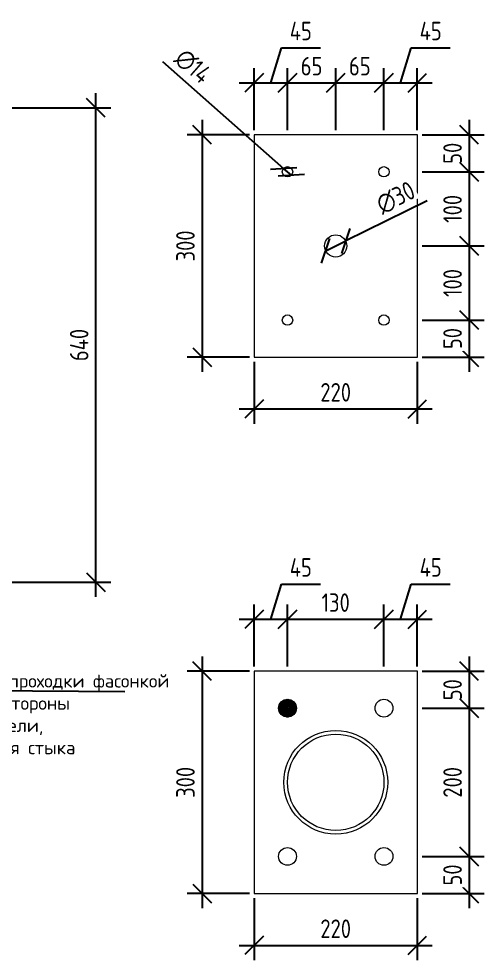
# Model space of a CAD drawing. Header units: millimetres. Extents: x -330955 to 144729, y -76510 to 25340.
# Drawn here: x 127739 to 128366, y 5082 to 6352 of the extents above; entities that cross this region are included whole.
import ezdxf

# ---------------------------------------------------------------- set-up
doc = ezdxf.new("R2010")
doc.units = ezdxf.units.MM
doc.header["$LTSCALE"] = 20
doc.linetypes.add('ГОСТ 2.303 5', pattern=[24, 20, -1.5, 1, -1.5])
doc.layers.get('0').update_dxf_attribs({"lineweight": 0})
doc.layers.get('Defpoints').update_dxf_attribs({"color": 4})
doc.layers.add('_метал', color=210, linetype='Continuous', lineweight=20)
doc.layers.add('_Размер', color=92, linetype='Continuous', lineweight=15)
doc.styles.add('PDF ISOCPEUR', font='isocpeur.ttf')
doc.styles.add('ГОСТ 2.304', font='gost-common.ttf')
doc.dimstyles.new('СПДС', dxfattribs={"dimscale": 100, "dimtxt": 2.5, "dimasz": 2.5, "dimexe": 2, "dimexo": 0.625, "dimgap": 1, "dimtad": 1, "dimdec": 0, "dimtxsty": 'ГОСТ 2.304', "dimblk": 'OBLIQUE', "dimcen": 2.5, "dimdle": 2, "dimadec": 0, "dimazin": 2, "dimtfac": 0.75, "dimtdec": 0, "dimtmove": 1, "dimatfit": 3, "dimfxl": 1, "dimtfill": 1, "dimtolj": 1, "dimarcsym": 1})

# ---------------------------------------------------------------- blocks, each defined once
blk = doc.blocks.new('_Oblique')
at = {"color": 0, "linetype": 'ByBlock', "lineweight": -2}
blk.add_line((-0.5, -0.5), (0.5, 0.5), dxfattribs=at)
blk = doc.blocks.new('*D186')
at = {"layer": '_Размер', "color": 0, "lineweight": -2, "transparency": 16777216}
for p, q in [((128055.7, 5166), (128055.7, 5082.2)), ((128275.7, 5166), (128275.7, 5082.2)), ((128035.7, 5102.2), (128295.7, 5102.2))]:
    blk.add_line(p, q, dxfattribs=at)
at = {"layer": 'Defpoints', "color": 0, "transparency": 16777216}
for p in [(128055.7, 5172.2), (128275.7, 5172.2), (128275.7, 5102.2)]:
    blk.add_point(p, dxfattribs=at)
at = {"layer": '_Размер', "color": 0, "lineweight": -2, "transparency": 16777216, "xscale": 25, "yscale": 25, "zscale": 25, "rotation": 180}
blk.add_blockref('_Oblique', (128055.7, 5102.2), dxfattribs=at)
at = {"layer": '_Размер', "color": 0, "lineweight": -2, "transparency": 16777216, "xscale": 25, "yscale": 25, "zscale": 25}
blk.add_blockref('_Oblique', (128275.7, 5102.2), dxfattribs=at)
at = {"layer": '_Размер', "color": 0, "transparency": 16777216, "insert": (128165.7, 5124.7), "char_height": 25, "attachment_point": 5, "style": 'ГОСТ 2.304', "bg_fill": 3, "box_fill_scale": 1.1, "bg_fill_color": 256, "bg_fill_true_color": 13158600, "bg_fill_transparency": 0}
blk.add_mtext('\\A1;220', dxfattribs=at)
blk = doc.blocks.new('*D187')
at = {"layer": '_Размер', "color": 0, "lineweight": -2, "transparency": 16777216}
for p, q in [((127985.7, 5492.2), (127985.7, 5152.2)), ((128049.5, 5472.2), (127965.7, 5472.2)), ((128049.5, 5172.2), (127965.7, 5172.2))]:
    blk.add_line(p, q, dxfattribs=at)
at = {"layer": 'Defpoints', "color": 0, "transparency": 16777216}
for p in [(128055.7, 5472.2), (127985.7, 5172.2), (128055.7, 5172.2)]:
    blk.add_point(p, dxfattribs=at)
at = {"layer": '_Размер', "color": 0, "lineweight": -2, "transparency": 16777216, "xscale": 25, "yscale": 25, "zscale": 25}
for p, rotation in [((127985.7, 5472.2), 90), ((127985.7, 5172.2), 270)]:
    blk.add_blockref('_Oblique', p, dxfattribs=dict(at, rotation=rotation))
at = {"layer": '_Размер', "color": 0, "transparency": 16777216, "insert": (127963.2, 5322.2), "char_height": 25, "attachment_point": 5, "rotation": 90, "style": 'ГОСТ 2.304', "bg_fill": 3, "box_fill_scale": 1.1, "bg_fill_color": 256, "bg_fill_true_color": 13158600, "bg_fill_transparency": 0}
blk.add_mtext('\\A1;300', dxfattribs=at)
blk = doc.blocks.new('*D188')
at = {"layer": '_Размер', "color": 0, "lineweight": -2, "ltscale": 10, "transparency": 16777216}
for p, q in [((128078.2, 5542.2), (128092.5, 5589.7)), ((128092.5, 5589.7), (128145, 5589.7)), ((128055.7, 5478.5), (128055.7, 5562.2)), ((128100.7, 5483.4), (128100.7, 5562.2)), ((128035.7, 5542.2), (128120.7, 5542.2))]:
    blk.add_line(p, q, dxfattribs=at)
at = {"layer": 'Defpoints', "color": 0, "ltscale": 10, "transparency": 16777216}
for p in [(128100.7, 5542.2), (128100.7, 5477.1), (128055.7, 5472.2)]:
    blk.add_point(p, dxfattribs=at)
at = {"layer": '_Размер', "color": 0, "lineweight": -2, "ltscale": 10, "transparency": 16777216, "xscale": 25, "yscale": 25, "zscale": 25, "rotation": 180}
blk.add_blockref('_Oblique', (128055.7, 5542.2), dxfattribs=at)
at = {"layer": '_Размер', "color": 0, "lineweight": -2, "ltscale": 10, "transparency": 16777216, "xscale": 25, "yscale": 25, "zscale": 25}
blk.add_blockref('_Oblique', (128100.7, 5542.2), dxfattribs=at)
at = {"layer": '_Размер', "color": 0, "ltscale": 10, "transparency": 16777216, "insert": (128118.7, 5612.2), "char_height": 25, "attachment_point": 5, "style": 'ГОСТ 2.304', "bg_fill": 3, "box_fill_scale": 1.1, "bg_fill_color": 256, "bg_fill_true_color": 13158600, "bg_fill_transparency": 0}
blk.add_mtext('\\A1;45', dxfattribs=at)
blk = doc.blocks.new('*D189')
at = {"layer": '_Размер', "color": 0, "lineweight": -2, "transparency": 16777216}
for p, q in [((128253.2, 5542.2), (128267.5, 5589.7)), ((128267.5, 5589.7), (128320, 5589.7)), ((128230.7, 5478.5), (128230.7, 5562.2)), ((128275.7, 5478.5), (128275.7, 5562.2)), ((128210.7, 5542.2), (128295.7, 5542.2))]:
    blk.add_line(p, q, dxfattribs=at)
at = {"layer": 'Defpoints', "color": 0, "transparency": 16777216}
for p in [(128275.7, 5542.2), (128230.7, 5472.2), (128275.7, 5472.2)]:
    blk.add_point(p, dxfattribs=at)
at = {"layer": '_Размер', "color": 0, "lineweight": -2, "transparency": 16777216, "xscale": 25, "yscale": 25, "zscale": 25, "rotation": 180}
blk.add_blockref('_Oblique', (128230.7, 5542.2), dxfattribs=at)
at = {"layer": '_Размер', "color": 0, "lineweight": -2, "transparency": 16777216, "xscale": 25, "yscale": 25, "zscale": 25}
blk.add_blockref('_Oblique', (128275.7, 5542.2), dxfattribs=at)
at = {"layer": '_Размер', "color": 0, "transparency": 16777216, "insert": (128293.7, 5612.2), "char_height": 25, "attachment_point": 5, "style": 'ГОСТ 2.304', "bg_fill": 3, "box_fill_scale": 1.1, "bg_fill_color": 256, "bg_fill_true_color": 13158600, "bg_fill_transparency": 0}
blk.add_mtext('\\A1;45', dxfattribs=at)
blk = doc.blocks.new('*D190')
at = {"layer": '_Размер', "color": 0, "lineweight": -2, "transparency": 16777216}
for p, q in [((128345.7, 5492.2), (128345.7, 5402.2)), ((128282, 5472.2), (128365.7, 5472.2)), ((128289.7, 5422.2), (128365.7, 5422.2))]:
    blk.add_line(p, q, dxfattribs=at)
at = {"layer": 'Defpoints', "color": 0, "transparency": 16777216}
for p in [(128275.7, 5472.2), (128283.5, 5422.2), (128345.7, 5422.2)]:
    blk.add_point(p, dxfattribs=at)
at = {"layer": '_Размер', "color": 0, "transparency": 16777216, "insert": (128323.2, 5447.2), "char_height": 25, "attachment_point": 5, "rotation": 90, "style": 'ГОСТ 2.304', "bg_fill": 3, "box_fill_scale": 1.1, "bg_fill_color": 256, "bg_fill_true_color": 13158600, "bg_fill_transparency": 0}
blk.add_mtext('\\A1;50', dxfattribs=at)
at = {"layer": '_Размер', "color": 0, "lineweight": -2, "transparency": 16777216, "xscale": 25, "yscale": 25, "zscale": 25}
for p, rotation in [((128345.7, 5472.2), 90), ((128345.7, 5422.2), 270)]:
    blk.add_blockref('_Oblique', p, dxfattribs=dict(at, rotation=rotation))
blk = doc.blocks.new('*D191')
at = {"layer": '_Размер', "color": 0, "lineweight": -2, "transparency": 16777216}
for p, q in [((128345.7, 5442.2), (128345.7, 5202.2)), ((128282, 5422.2), (128365.7, 5422.2)), ((128289.7, 5222.2), (128365.7, 5222.2))]:
    blk.add_line(p, q, dxfattribs=at)
at = {"layer": 'Defpoints', "color": 0, "transparency": 16777216}
for p in [(128275.7, 5422.2), (128283.5, 5222.2), (128345.7, 5222.2)]:
    blk.add_point(p, dxfattribs=at)
at = {"layer": '_Размер', "color": 0, "lineweight": -2, "transparency": 16777216, "xscale": 25, "yscale": 25, "zscale": 25}
for p, rotation in [((128345.7, 5422.2), 90), ((128345.7, 5222.2), 270)]:
    blk.add_blockref('_Oblique', p, dxfattribs=dict(at, rotation=rotation))
at = {"layer": '_Размер', "color": 0, "transparency": 16777216, "insert": (128323.2, 5322.2), "char_height": 25, "attachment_point": 5, "rotation": 90, "style": 'ГОСТ 2.304', "bg_fill": 3, "box_fill_scale": 1.1, "bg_fill_color": 256, "bg_fill_true_color": 13158600, "bg_fill_transparency": 0}
blk.add_mtext('\\A1;200', dxfattribs=at)
blk = doc.blocks.new('*D192')
at = {"layer": '_Размер', "color": 0, "lineweight": -2, "transparency": 16777216}
for p, q in [((128345.7, 5242.2), (128345.7, 5152.2)), ((128282, 5222.2), (128365.7, 5222.2)), ((128282, 5172.2), (128365.7, 5172.2))]:
    blk.add_line(p, q, dxfattribs=at)
at = {"layer": 'Defpoints', "color": 0, "transparency": 16777216}
for p in [(128275.7, 5222.2), (128275.7, 5172.2), (128345.7, 5172.2)]:
    blk.add_point(p, dxfattribs=at)
at = {"layer": '_Размер', "color": 0, "lineweight": -2, "transparency": 16777216, "xscale": 25, "yscale": 25, "zscale": 25}
for p, rotation in [((128345.7, 5222.2), 90), ((128345.7, 5172.2), 270)]:
    blk.add_blockref('_Oblique', p, dxfattribs=dict(at, rotation=rotation))
at = {"layer": '_Размер', "color": 0, "transparency": 16777216, "insert": (128323.2, 5197.2), "char_height": 25, "attachment_point": 5, "rotation": 90, "style": 'ГОСТ 2.304', "bg_fill": 3, "box_fill_scale": 1.1, "bg_fill_color": 256, "bg_fill_true_color": 13158600, "bg_fill_transparency": 0}
blk.add_mtext('\\A1;50', dxfattribs=at)
blk = doc.blocks.new('*D193')
at = {"layer": '_Размер', "color": 0, "lineweight": -2, "ltscale": 10, "transparency": 16777216}
for p, q in [((128100.7, 5478.5), (128100.7, 5562.2)), ((128230.7, 5478.5), (128230.7, 5562.2)), ((128080.7, 5542.2), (128250.7, 5542.2))]:
    blk.add_line(p, q, dxfattribs=at)
at = {"layer": 'Defpoints', "color": 0, "ltscale": 10, "transparency": 16777216}
for p in [(128230.7, 5542.2), (128100.7, 5472.2), (128230.7, 5472.2)]:
    blk.add_point(p, dxfattribs=at)
at = {"layer": '_Размер', "color": 0, "lineweight": -2, "ltscale": 10, "transparency": 16777216, "xscale": 25, "yscale": 25, "zscale": 25, "rotation": 180}
blk.add_blockref('_Oblique', (128100.7, 5542.2), dxfattribs=at)
at = {"layer": '_Размер', "color": 0, "lineweight": -2, "ltscale": 10, "transparency": 16777216, "xscale": 25, "yscale": 25, "zscale": 25}
blk.add_blockref('_Oblique', (128230.7, 5542.2), dxfattribs=at)
at = {"layer": '_Размер', "color": 0, "ltscale": 10, "transparency": 16777216, "insert": (128165.7, 5564.7), "char_height": 25, "attachment_point": 5, "style": 'ГОСТ 2.304', "bg_fill": 3, "box_fill_scale": 1.1, "bg_fill_color": 256, "bg_fill_true_color": 13158600, "bg_fill_transparency": 0}
blk.add_mtext('\\A1;130', dxfattribs=at)
blk = doc.blocks.new('*D198')
at = {"layer": '_Размер', "color": 0, "lineweight": -2, "ltscale": 10, "transparency": 16777216}
for p, q in [((127842.5, 5572.3), (127842.5, 6252.3)), ((127709, 6232.3), (127862.5, 6232.3)), ((127709, 5592.3), (127862.5, 5592.3))]:
    blk.add_line(p, q, dxfattribs=at)
at = {"layer": 'Defpoints', "color": 0, "ltscale": 10, "transparency": 16777216}
for p in [(127702.8, 6232.3), (127842.5, 6232.3), (127702.8, 5592.3)]:
    blk.add_point(p, dxfattribs=at)
at = {"layer": '_Размер', "color": 0, "lineweight": -2, "ltscale": 10, "transparency": 16777216, "xscale": 25, "yscale": 25, "zscale": 25}
for p, rotation in [((127842.5, 6232.3), 90), ((127842.5, 5592.3), 270)]:
    blk.add_blockref('_Oblique', p, dxfattribs=dict(at, rotation=rotation))
at = {"layer": '_Размер', "color": 0, "ltscale": 10, "transparency": 16777216, "insert": (127820, 5912.3), "char_height": 25, "attachment_point": 5, "rotation": 90, "style": 'ГОСТ 2.304', "bg_fill": 3, "box_fill_scale": 1.1, "bg_fill_color": 256, "bg_fill_true_color": 13158600, "bg_fill_transparency": 0}
blk.add_mtext('\\A1;640', dxfattribs=at)
blk = doc.blocks.new('*D200')
at = {"layer": '_Размер', "color": 0, "lineweight": -2, "transparency": 16777216}
for p, q in [((128055.7, 5889.8), (128055.7, 5806)), ((128275.7, 5889.8), (128275.7, 5806)), ((128035.7, 5826), (128295.7, 5826))]:
    blk.add_line(p, q, dxfattribs=at)
at = {"layer": 'Defpoints', "color": 0, "transparency": 16777216}
for p in [(128055.7, 5896), (128275.7, 5896), (128275.7, 5826)]:
    blk.add_point(p, dxfattribs=at)
at = {"layer": '_Размер', "color": 0, "lineweight": -2, "transparency": 16777216, "xscale": 25, "yscale": 25, "zscale": 25, "rotation": 180}
blk.add_blockref('_Oblique', (128055.7, 5826), dxfattribs=at)
at = {"layer": '_Размер', "color": 0, "lineweight": -2, "transparency": 16777216, "xscale": 25, "yscale": 25, "zscale": 25}
blk.add_blockref('_Oblique', (128275.7, 5826), dxfattribs=at)
at = {"layer": '_Размер', "color": 0, "transparency": 16777216, "insert": (128165.7, 5848.5), "char_height": 25, "attachment_point": 5, "style": 'ГОСТ 2.304', "bg_fill": 3, "box_fill_scale": 1.1, "bg_fill_color": 256, "bg_fill_true_color": 13158600, "bg_fill_transparency": 0}
blk.add_mtext('\\A1;220', dxfattribs=at)
blk = doc.blocks.new('*D201')
at = {"layer": '_Размер', "color": 0, "lineweight": -2, "transparency": 16777216}
for p, q in [((127985.7, 6216), (127985.7, 5876)), ((128049.5, 6196), (127965.7, 6196)), ((128049.5, 5896), (127965.7, 5896))]:
    blk.add_line(p, q, dxfattribs=at)
at = {"layer": 'Defpoints', "color": 0, "transparency": 16777216}
for p in [(128055.7, 6196), (127985.7, 5896), (128055.7, 5896)]:
    blk.add_point(p, dxfattribs=at)
at = {"layer": '_Размер', "color": 0, "lineweight": -2, "transparency": 16777216, "xscale": 25, "yscale": 25, "zscale": 25}
for p, rotation in [((127985.7, 6196), 90), ((127985.7, 5896), 270)]:
    blk.add_blockref('_Oblique', p, dxfattribs=dict(at, rotation=rotation))
at = {"layer": '_Размер', "color": 0, "transparency": 16777216, "insert": (127963.2, 6046), "char_height": 25, "attachment_point": 5, "rotation": 90, "style": 'ГОСТ 2.304', "bg_fill": 3, "box_fill_scale": 1.1, "bg_fill_color": 256, "bg_fill_true_color": 13158600, "bg_fill_transparency": 0}
blk.add_mtext('\\A1;300', dxfattribs=at)
blk = doc.blocks.new('*D202')
at = {"layer": '_Размер', "color": 0, "lineweight": -2, "ltscale": 10, "transparency": 16777216}
for p, q in [((128078.2, 6266), (128092.5, 6313.5)), ((128092.5, 6313.5), (128145, 6313.5)), ((128055.7, 6202.3), (128055.7, 6286)), ((128100.7, 6207.1), (128100.7, 6286)), ((128035.7, 6266), (128120.7, 6266))]:
    blk.add_line(p, q, dxfattribs=at)
at = {"layer": 'Defpoints', "color": 0, "ltscale": 10, "transparency": 16777216}
for p in [(128100.7, 6266), (128100.7, 6200.9), (128055.7, 6196)]:
    blk.add_point(p, dxfattribs=at)
at = {"layer": '_Размер', "color": 0, "lineweight": -2, "ltscale": 10, "transparency": 16777216, "xscale": 25, "yscale": 25, "zscale": 25, "rotation": 180}
blk.add_blockref('_Oblique', (128055.7, 6266), dxfattribs=at)
at = {"layer": '_Размер', "color": 0, "lineweight": -2, "ltscale": 10, "transparency": 16777216, "xscale": 25, "yscale": 25, "zscale": 25}
blk.add_blockref('_Oblique', (128100.7, 6266), dxfattribs=at)
at = {"layer": '_Размер', "color": 0, "ltscale": 10, "transparency": 16777216, "insert": (128118.7, 6336), "char_height": 25, "attachment_point": 5, "style": 'ГОСТ 2.304', "bg_fill": 3, "box_fill_scale": 1.1, "bg_fill_color": 256, "bg_fill_true_color": 13158600, "bg_fill_transparency": 0}
blk.add_mtext('\\A1;45', dxfattribs=at)
blk = doc.blocks.new('*D203')
at = {"layer": '_Размер', "color": 0, "lineweight": -2, "transparency": 16777216}
for p, q in [((128253.2, 6266), (128267.5, 6313.5)), ((128267.5, 6313.5), (128320, 6313.5)), ((128230.7, 6202.3), (128230.7, 6286)), ((128275.7, 6202.3), (128275.7, 6286)), ((128210.7, 6266), (128295.7, 6266))]:
    blk.add_line(p, q, dxfattribs=at)
at = {"layer": 'Defpoints', "color": 0, "transparency": 16777216}
for p in [(128275.7, 6266), (128230.7, 6196), (128275.7, 6196)]:
    blk.add_point(p, dxfattribs=at)
at = {"layer": '_Размер', "color": 0, "lineweight": -2, "transparency": 16777216, "xscale": 25, "yscale": 25, "zscale": 25, "rotation": 180}
blk.add_blockref('_Oblique', (128230.7, 6266), dxfattribs=at)
at = {"layer": '_Размер', "color": 0, "lineweight": -2, "transparency": 16777216, "xscale": 25, "yscale": 25, "zscale": 25}
blk.add_blockref('_Oblique', (128275.7, 6266), dxfattribs=at)
at = {"layer": '_Размер', "color": 0, "transparency": 16777216, "insert": (128293.7, 6336), "char_height": 25, "attachment_point": 5, "style": 'ГОСТ 2.304', "bg_fill": 3, "box_fill_scale": 1.1, "bg_fill_color": 256, "bg_fill_true_color": 13158600, "bg_fill_transparency": 0}
blk.add_mtext('\\A1;45', dxfattribs=at)
blk = doc.blocks.new('*D204')
at = {"layer": '_Размер', "color": 0, "lineweight": -2, "transparency": 16777216}
for p, q in [((128345.7, 6216), (128345.7, 6126)), ((128282, 6196), (128365.7, 6196)), ((128289.7, 6146), (128365.7, 6146))]:
    blk.add_line(p, q, dxfattribs=at)
at = {"layer": 'Defpoints', "color": 0, "transparency": 16777216}
for p in [(128275.7, 6196), (128283.5, 6146), (128345.7, 6146)]:
    blk.add_point(p, dxfattribs=at)
at = {"layer": '_Размер', "color": 0, "transparency": 16777216, "insert": (128323.2, 6171), "char_height": 25, "attachment_point": 5, "rotation": 90, "style": 'ГОСТ 2.304', "bg_fill": 3, "box_fill_scale": 1.1, "bg_fill_color": 256, "bg_fill_true_color": 13158600, "bg_fill_transparency": 0}
blk.add_mtext('\\A1;50', dxfattribs=at)
at = {"layer": '_Размер', "color": 0, "lineweight": -2, "transparency": 16777216, "xscale": 25, "yscale": 25, "zscale": 25}
for p, rotation in [((128345.7, 6196), 90), ((128345.7, 6146), 270)]:
    blk.add_blockref('_Oblique', p, dxfattribs=dict(at, rotation=rotation))
blk = doc.blocks.new('*D205')
at = {"layer": '_Размер', "color": 0, "lineweight": -2, "transparency": 16777216}
for p, q in [((128345.7, 6166), (128345.7, 6026)), ((128282, 6146), (128365.7, 6146)), ((128282, 6046), (128365.7, 6046))]:
    blk.add_line(p, q, dxfattribs=at)
at = {"layer": 'Defpoints', "color": 0, "transparency": 16777216}
for p in [(128275.7, 6146), (128275.7, 6046), (128345.7, 6046)]:
    blk.add_point(p, dxfattribs=at)
at = {"layer": '_Размер', "color": 0, "lineweight": -2, "transparency": 16777216, "xscale": 25, "yscale": 25, "zscale": 25}
for p, rotation in [((128345.7, 6146), 90), ((128345.7, 6046), 270)]:
    blk.add_blockref('_Oblique', p, dxfattribs=dict(at, rotation=rotation))
at = {"layer": '_Размер', "color": 0, "transparency": 16777216, "insert": (128323.2, 6096), "char_height": 25, "attachment_point": 5, "rotation": 90, "style": 'ГОСТ 2.304', "bg_fill": 3, "box_fill_scale": 1.1, "bg_fill_color": 256, "bg_fill_true_color": 13158600, "bg_fill_transparency": 0}
blk.add_mtext('\\A1;100', dxfattribs=at)
blk = doc.blocks.new('*D206')
at = {"layer": '_Размер', "color": 0, "lineweight": -2, "transparency": 16777216}
for p, q in [((128345.7, 5966), (128345.7, 5876)), ((128282, 5946), (128365.7, 5946)), ((128282, 5896), (128365.7, 5896))]:
    blk.add_line(p, q, dxfattribs=at)
at = {"layer": 'Defpoints', "color": 0, "transparency": 16777216}
for p in [(128275.7, 5946), (128275.7, 5896), (128345.7, 5896)]:
    blk.add_point(p, dxfattribs=at)
at = {"layer": '_Размер', "color": 0, "lineweight": -2, "transparency": 16777216, "xscale": 25, "yscale": 25, "zscale": 25}
for p, rotation in [((128345.7, 5946), 90), ((128345.7, 5896), 270)]:
    blk.add_blockref('_Oblique', p, dxfattribs=dict(at, rotation=rotation))
at = {"layer": '_Размер', "color": 0, "transparency": 16777216, "insert": (128323.2, 5921), "char_height": 25, "attachment_point": 5, "rotation": 90, "style": 'ГОСТ 2.304', "bg_fill": 3, "box_fill_scale": 1.1, "bg_fill_color": 256, "bg_fill_true_color": 13158600, "bg_fill_transparency": 0}
blk.add_mtext('\\A1;50', dxfattribs=at)
blk = doc.blocks.new('*D199')
at = {"layer": '_Размер', "color": 0, "lineweight": -2, "ltscale": 10, "transparency": 16777216}
for p, q in [((128100.7, 6202.3), (128100.7, 6286)), ((128165.7, 6202.3), (128165.7, 6286)), ((128080.7, 6266), (128185.7, 6266))]:
    blk.add_line(p, q, dxfattribs=at)
at = {"layer": 'Defpoints', "color": 0, "ltscale": 10, "transparency": 16777216}
for p in [(128165.7, 6266), (128100.7, 6196), (128165.7, 6196)]:
    blk.add_point(p, dxfattribs=at)
at = {"layer": '_Размер', "color": 0, "lineweight": -2, "ltscale": 10, "transparency": 16777216, "xscale": 25, "yscale": 25, "zscale": 25, "rotation": 180}
blk.add_blockref('_Oblique', (128100.7, 6266), dxfattribs=at)
at = {"layer": '_Размер', "color": 0, "lineweight": -2, "ltscale": 10, "transparency": 16777216, "xscale": 25, "yscale": 25, "zscale": 25}
blk.add_blockref('_Oblique', (128165.7, 6266), dxfattribs=at)
at = {"layer": '_Размер', "color": 0, "ltscale": 10, "transparency": 16777216, "insert": (128133.2, 6288.5), "char_height": 25, "attachment_point": 5, "style": 'ГОСТ 2.304', "bg_fill": 3, "box_fill_scale": 1.1, "bg_fill_color": 256, "bg_fill_true_color": 13158600, "bg_fill_transparency": 0}
blk.add_mtext('\\A1;65', dxfattribs=at)
blk = doc.blocks.new('*D207')
at = {"layer": '_Размер', "color": 0, "lineweight": -2, "ltscale": 10, "transparency": 16777216}
for p, q in [((128165.7, 6202.3), (128165.7, 6286)), ((128230.7, 6202.3), (128230.7, 6286)), ((128145.7, 6266), (128250.7, 6266))]:
    blk.add_line(p, q, dxfattribs=at)
at = {"layer": 'Defpoints', "color": 0, "ltscale": 10, "transparency": 16777216}
for p in [(128230.7, 6266), (128165.7, 6196), (128230.7, 6196)]:
    blk.add_point(p, dxfattribs=at)
at = {"layer": '_Размер', "color": 0, "lineweight": -2, "ltscale": 10, "transparency": 16777216, "xscale": 25, "yscale": 25, "zscale": 25, "rotation": 180}
blk.add_blockref('_Oblique', (128165.7, 6266), dxfattribs=at)
at = {"layer": '_Размер', "color": 0, "lineweight": -2, "ltscale": 10, "transparency": 16777216, "xscale": 25, "yscale": 25, "zscale": 25}
blk.add_blockref('_Oblique', (128230.7, 6266), dxfattribs=at)
at = {"layer": '_Размер', "color": 0, "ltscale": 10, "transparency": 16777216, "insert": (128198.2, 6288.5), "char_height": 25, "attachment_point": 5, "style": 'ГОСТ 2.304', "bg_fill": 3, "box_fill_scale": 1.1, "bg_fill_color": 256, "bg_fill_true_color": 13158600, "bg_fill_transparency": 0}
blk.add_mtext('\\A1;65', dxfattribs=at)
blk = doc.blocks.new('*D208')
at = {"layer": '_Размер', "color": 0, "lineweight": -2, "transparency": 16777216}
for p, q in [((128345.7, 6066), (128345.7, 5926)), ((128282, 6046), (128365.7, 6046)), ((128282, 5946), (128365.7, 5946))]:
    blk.add_line(p, q, dxfattribs=at)
at = {"layer": 'Defpoints', "color": 0, "transparency": 16777216}
for p in [(128275.7, 6046), (128275.7, 5946), (128345.7, 5946)]:
    blk.add_point(p, dxfattribs=at)
at = {"layer": '_Размер', "color": 0, "lineweight": -2, "transparency": 16777216, "xscale": 25, "yscale": 25, "zscale": 25}
for p, rotation in [((128345.7, 6046), 90), ((128345.7, 5946), 270)]:
    blk.add_blockref('_Oblique', p, dxfattribs=dict(at, rotation=rotation))
at = {"layer": '_Размер', "color": 0, "transparency": 16777216, "insert": (128323.2, 5996), "char_height": 25, "attachment_point": 5, "rotation": 90, "style": 'ГОСТ 2.304', "bg_fill": 3, "box_fill_scale": 1.1, "bg_fill_color": 256, "bg_fill_true_color": 13158600, "bg_fill_transparency": 0}
blk.add_mtext('\\A1;100', dxfattribs=at)
blk = doc.blocks.new('*D209')
at = {"layer": '_Размер', "color": 0, "lineweight": -2, "transparency": 16777216}
for p in [(127932.2, 6294.7), (128106, 6141.4)]:
    blk.add_line(p, (128095.5, 6150.6), dxfattribs=at)
at = {"layer": 'Defpoints', "color": 0, "transparency": 16777216}
for p in [(128095.5, 6150.6), (128106, 6141.4)]:
    blk.add_point(p, dxfattribs=at)
at = {"layer": '_Размер', "color": 0, "lineweight": -2, "transparency": 16777216, "xscale": 25, "yscale": 25, "zscale": 25}
for p, rotation in [((128095.5, 6150.6), 318.5739331173732), ((128106, 6141.4), 138.5739331173732)]:
    blk.add_blockref('_Oblique', p, dxfattribs=dict(at, rotation=rotation))
at = {"layer": '_Размер', "color": 0, "transparency": 16777216, "insert": (127973.4, 6288.4), "char_height": 25, "attachment_point": 5, "rotation": 318.5739, "style": 'ГОСТ 2.304', "bg_fill": 3, "box_fill_scale": 1.1, "bg_fill_color": 256, "bg_fill_true_color": 13158600, "bg_fill_transparency": 0}
blk.add_mtext('\\A1;∅14', dxfattribs=at)
blk = doc.blocks.new('*D210')
at = {"layer": '_Размер', "color": 0, "lineweight": -2, "transparency": 16777216}
for p in [(128289, 6106.9), (128152.3, 6039.4)]:
    blk.add_line(p, (128179.2, 6052.7), dxfattribs=at)
at = {"layer": 'Defpoints', "color": 0, "transparency": 16777216}
for p in [(128179.2, 6052.7), (128152.3, 6039.4)]:
    blk.add_point(p, dxfattribs=at)
at = {"layer": '_Размер', "color": 0, "lineweight": -2, "transparency": 16777216, "xscale": 25, "yscale": 25, "zscale": 25}
for p, rotation in [((128179.2, 6052.7), 206.2678914805521), ((128152.3, 6039.4), 26.26789148055207)]:
    blk.add_blockref('_Oblique', p, dxfattribs=dict(at, rotation=rotation))
at = {"layer": '_Размер', "color": 0, "transparency": 16777216, "insert": (128246.6, 6111), "char_height": 25, "attachment_point": 5, "rotation": 26.2679, "style": 'ГОСТ 2.304', "bg_fill": 3, "box_fill_scale": 1.1, "bg_fill_color": 256, "bg_fill_true_color": 13158600, "bg_fill_transparency": 0}
blk.add_mtext('\\A1;∅30', dxfattribs=at)

msp = doc.modelspace()

# ---------------------------------------------------------------- linework, layer by layer
at = {"lineweight": 25, "ltscale": 10}
msp.add_lwpolyline([(127569.6096, 5446.9381), (127881.317, 5444.8335)], dxfattribs=at)
at = {"layer": '_метал', "ltscale": 10}
for points in [[(128055.7482, 5896.0166), (128275.7482, 5896.0166), (128275.7482, 6196.0166), (128055.7482, 6196.0166), (128055.7482, 5896.0166)], [(128055.7482, 5172.2439), (128275.7482, 5172.2439), (128275.7482, 5472.2439), (128055.7482, 5472.2439), (128055.7482, 5172.2439)]]:
    msp.add_lwpolyline(points, dxfattribs=at)
at = {"layer": '_метал', "linetype": 'Continuous', "lineweight": 60}
for points in [[(128091.7482, 5427.4401), (128100.7482, 5432.6362)], [(128091.7482, 5417.0477), (128091.7482, 5427.4401)], [(128100.7482, 5432.6362), (128109.7482, 5427.4401)], [(128109.7482, 5427.4401), (128109.7482, 5417.0477)], [(128100.7482, 5411.8516), (128091.7482, 5417.0477)], [(128109.7482, 5417.0477), (128100.7482, 5411.8516)]]:
    msp.add_lwpolyline(points, dxfattribs=at)
at = {"layer": '_метал', "linetype": 'ГОСТ 2.303 5', "lineweight": 25}
for points in [[(128100.7482, 5409.8516), (128100.7482, 5434.6362)], [(128089.7482, 5422.2439), (128111.7482, 5422.2439)]]:
    msp.add_lwpolyline(points, dxfattribs=at)
at = {"layer": '_метал', "ltscale": 5}
for centre, radius in [((128100.7482, 6146.0166), 7), ((128230.7482, 6146.0166), 7), ((128165.7482, 6046.0166), 15), ((128100.7482, 5946.0166), 7), ((128230.7482, 5946.0166), 7)]:
    msp.add_circle(centre, radius, dxfattribs=at)
at = {"layer": '_метал', "ltscale": 10}
for centre, radius in [((128100.7482, 5422.2439), 12), ((128230.7482, 5422.2439), 12), ((128165.7482, 5322.2439), 70), ((128165.7482, 5322.2439), 65), ((128100.7482, 5222.2439), 12), ((128230.7482, 5222.2439), 12)]:
    msp.add_circle(centre, radius, dxfattribs=at)
at = {"layer": '_метал', "linetype": 'Continuous', "lineweight": 60}
for radius, start, end in [(8.55, 0, 180), (5.0533, 0, 180), (8.55, 180, 0), (5.0533, 180, 0)]:
    msp.add_arc((128100.7482, 5422.2439), radius, start, end, dxfattribs=at)
at = {"layer": '_метал', "linetype": 'Continuous', "lineweight": 25}
msp.add_arc((128100.7482, 5422.2439), 6, 75, 345, dxfattribs=at)

# ---------------------------------------------------------------- texts
at = {"lineweight": 25, "ltscale": 10, "insert": (127581.4981, 5468.1005), "char_height": 18, "width": 368.493842, "attachment_point": 1, "style": 'PDF ISOCPEUR'}
msp.add_mtext('обрамление проходки фасонкой \\Pс наружной стороны сэндвич-панели,\\Pгерметизация стыка   ', dxfattribs=at)

# ---------------------------------------------------------------- dimensions: what is measured, and where the dimension line sits
at = {"layer": '_Размер', "ltscale": 10}
dim = msp.add_linear_dim(base=(127842.5124, 6232.3067), p1=(127702.7745, 5592.3067), p2=(127702.7745, 6232.3067), angle=90, dimstyle='СПДС', override={"dimscale": 10}, dxfattribs=at)
dim.commit()
dim.dimension.update_dxf_attribs({"geometry": '*D198', "text_midpoint": (127820.0124, 5912.3067)})

# ---------------------------------------------------------------- next in the draw order: dimensions: what is measured, and where the dimension line sits
at = {"layer": '_Размер'}
for base, p1, p2, picture, middle in [((128275.7482, 6266.0166), (128230.7482, 6196.0166), (128275.7482, 6196.0166), '*D203', (128277.4982, 6336.0166)), ((128275.7482, 5826.0166), (128055.7482, 5896.0166), (128275.7482, 5896.0166), '*D200', (128165.7482, 5848.5166)), ((128275.7482, 5542.2439), (128230.7482, 5472.2439), (128275.7482, 5472.2439), '*D189', (128277.4982, 5612.2439)), ((128275.7482, 5102.2439), (128055.7482, 5172.2439), (128275.7482, 5172.2439), '*D186', (128165.7482, 5124.7439))]:
    dim = msp.add_linear_dim(base=base, p1=p1, p2=p2, dimstyle='СПДС', override={"dimscale": 10}, dxfattribs=at)
    dim.commit()
    dim.dimension.update_dxf_attribs({"geometry": picture, "text_midpoint": middle})

# ---------------------------------------------------------------- next in the draw order: dimensions: what is measured, and where the dimension line sits
for base, p1, p2, picture, middle in [((127985.7482, 5896.0166), (128055.7482, 6196.0166), (128055.7482, 5896.0166), '*D201', (127963.2482, 6046.0166)), ((128345.7482, 5896.0166), (128275.7482, 5946.0166), (128275.7482, 5896.0166), '*D206', (128323.2482, 5921.0166)), ((127985.7482, 5172.2439), (128055.7482, 5472.2439), (128055.7482, 5172.2439), '*D187', (127963.2482, 5322.2439))]:
    dim = msp.add_linear_dim(base=base, p1=p1, p2=p2, angle=90, dimstyle='СПДС', override={"dimscale": 10}, dxfattribs=at)
    dim.commit()
    dim.dimension.update_dxf_attribs({"geometry": picture, "text_midpoint": middle})
for base, p1, p2, picture, middle in [((128345.7482, 6146.0166), (128275.7482, 6196.0166), (128283.4896, 6146.0166), '*D204', (128345.7482, 6171.0166)), ((128345.7482, 5422.2439), (128275.7482, 5472.2439), (128283.4896, 5422.2439), '*D190', (128345.7482, 5447.2439))]:
    dim = msp.add_linear_dim(base=base, p1=p1, p2=p2, angle=90, dimstyle='СПДС', override={"dimscale": 10}, dxfattribs=at)
    dim.commit()
    dim.dimension.update_dxf_attribs({"geometry": picture, "text_midpoint": middle, "dimtype": 160})

# ---------------------------------------------------------------- next in the draw order: dimensions: what is measured, and where the dimension line sits
at = {"layer": '_Размер', "ltscale": 10}
for base, p1, p2, picture, middle in [((128100.7482, 6266.0166), (128055.7482, 6196.0166), (128100.7482, 6200.8842), '*D202', (128102.4982, 6336.0166)), ((128100.7482, 5542.2439), (128055.7482, 5472.2439), (128100.7482, 5477.1114), '*D188', (128102.4982, 5612.2439))]:
    dim = msp.add_linear_dim(base=base, p1=p1, p2=p2, dimstyle='СПДС', override={"dimscale": 10}, dxfattribs=at)
    dim.commit()
    dim.dimension.update_dxf_attribs({"geometry": picture, "text_midpoint": middle})
at = {"layer": '_Размер'}
for base, p1, p2, picture, middle in [((128345.7482, 6046.0166), (128275.7482, 6146.0166), (128275.7482, 6046.0166), '*D205', (128323.2482, 6096.0166)), ((128345.7482, 5222.2439), (128275.7482, 5422.2439), (128283.4896, 5222.2439), '*D191', (128323.2482, 5322.2439))]:
    dim = msp.add_linear_dim(base=base, p1=p1, p2=p2, angle=90, dimstyle='СПДС', override={"dimscale": 10}, dxfattribs=at)
    dim.commit()
    dim.dimension.update_dxf_attribs({"geometry": picture, "text_midpoint": middle})

# ---------------------------------------------------------------- next in the draw order: dimensions: what is measured, and where the dimension line sits
at = {"layer": '_Размер', "ltscale": 10}
for base, p1, p2, picture, middle in [((128165.7482, 6266.0166), (128100.7482, 6196.0166), (128165.7482, 6196.0166), '*D199', (128133.2482, 6288.5166)), ((128230.7482, 5542.2439), (128100.7482, 5472.2439), (128230.7482, 5472.2439), '*D193', (128165.7482, 5564.7439))]:
    dim = msp.add_linear_dim(base=base, p1=p1, p2=p2, dimstyle='СПДС', override={"dimscale": 10}, dxfattribs=at)
    dim.commit()
    dim.dimension.update_dxf_attribs({"geometry": picture, "text_midpoint": middle})
at = {"layer": '_Размер'}
for base, p1, p2, picture, middle in [((128345.7482, 5946.0166), (128275.7482, 6046.0166), (128275.7482, 5946.0166), '*D208', (128323.2482, 5996.0166)), ((128345.7482, 5172.2439), (128275.7482, 5222.2439), (128275.7482, 5172.2439), '*D192', (128323.2482, 5197.2439))]:
    dim = msp.add_linear_dim(base=base, p1=p1, p2=p2, angle=90, dimstyle='СПДС', override={"dimscale": 10}, dxfattribs=at)
    dim.commit()
    dim.dimension.update_dxf_attribs({"geometry": picture, "text_midpoint": middle})

# ---------------------------------------------------------------- next in the draw order: dimensions: what is measured, and where the dimension line sits
for p1, p2, picture, middle in [((128105.9968, 6141.3851), (128095.4995, 6150.6482), '*D209', (127958.4819, 6271.5563)), ((128152.2971, 6039.3781), (128179.1992, 6052.6552), '*D210', (128256.5425, 6090.8267))]:
    dim = msp.add_diameter_dim_2p(p1=p1, p2=p2, dimstyle='СПДС', override={"dimscale": 10}, dxfattribs=at)
    dim.commit()
    dim.dimension.update_dxf_attribs({"geometry": picture, "text_midpoint": middle, "dimtype": 163})
at = {"layer": '_Размер', "ltscale": 10}
dim = msp.add_linear_dim(base=(128230.7482, 6266.0166), p1=(128165.7482, 6196.0166), p2=(128230.7482, 6196.0166), dimstyle='СПДС', override={"dimscale": 10}, dxfattribs=at)
dim.commit()
dim.dimension.update_dxf_attribs({"geometry": '*D207', "text_midpoint": (128198.2482, 6288.5166)})

doc.saveas('drawing.dxf')
